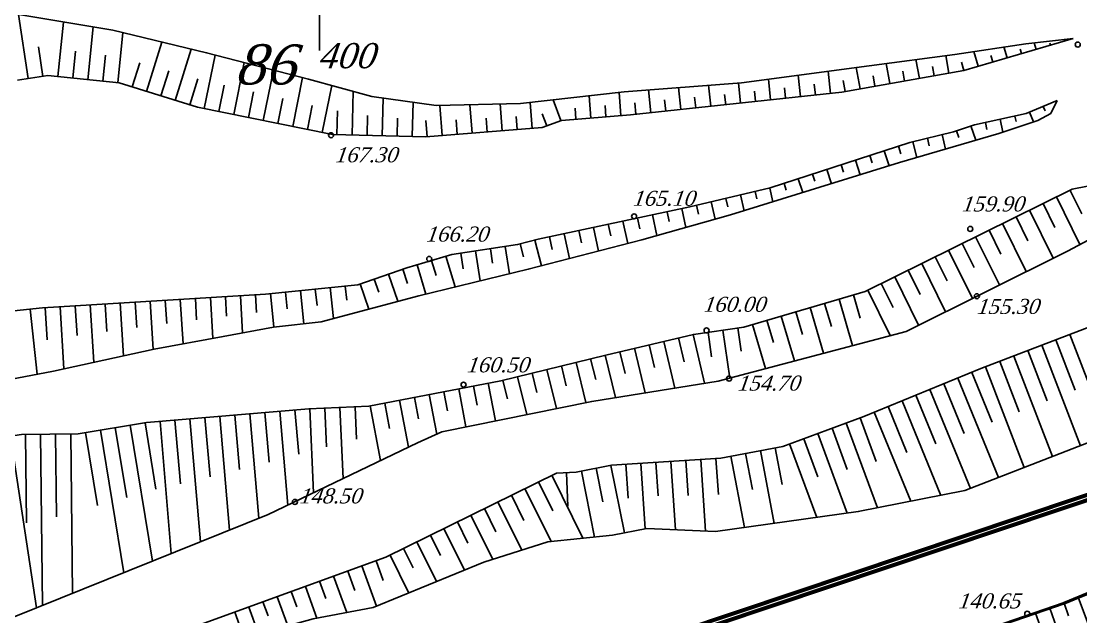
# Model space of a CAD drawing. Header units: millimetres. Extents: x 1400 to 4853, y -623 to 1865.
# Drawn here: x 2822.5 to 2885.9, y 1697.6 to 1733.3 of the extents above; entities that cross this region are included whole.
import ezdxf

# ---------------------------------------------------------------- set-up
doc = ezdxf.new("R2010")
doc.units = ezdxf.units.MM
doc.linetypes.add('AHIDDEN2', pattern=[3, 1.5, -1.5])
for name, color, linetype in [('00_Північ', 7, 'Continuous'), ('00_Північ_відмітки', 7, 'Continuous'), ('CONT-MNR', 7, 'Continuous'), ('Карьер', 7, 'Continuous'), ('кресты', 7, 'Continuous'), ('ПИКЕТЫ', 7, 'Continuous')]:
    doc.layers.add(name, color=color, linetype=linetype)
doc.styles.add('universw', font='timesi.ttf', dxfattribs={"oblique": 10})

msp = doc.modelspace()

# ---------------------------------------------------------------- linework, layer by layer
at = {"color": 6, "linetype": 'Continuous', "lineweight": 60, "flags": 128}
msp.add_lwpolyline([(3144.4144, 1622.5005, 0.24, 0.24, 0), (3032.8199, 1555.7907, 0.24, 0.24, 0), (3018.8744, 1523.7908, 0.24, 0.24, 0), (2987.3207, 1481.6199, 0.24, 0.24, 0), (2991.6614, 1385.4672, 0.24, 0.24, 0), (2843.9613, 1431.7361, 0.24, 0.24, 0), (2695.2589, 1447.0788, 0.24, 0.24, 0), (2711.2688, 1628.8933, 0.24, 0.24, 0), (2712.5497, 1675.7396, 0, 0, 0), (2806.1021, 1678.0284, 0.24, 0.24, 0), (2909.7376, 1712.7799, 0.24, 0.24, 0), (2967.6908, 1719.2535, 0.24, 0.24, 0), (3085.4663, 1716.8193, 0.24, 0.24, 0), (3121.1623, 1734.8067, 0.24, 0.24, 0), (3144.4153, 1734.688, 0.24, 0.24, 0)], format="xyseb", dxfattribs=at)
at = {"color": 1, "linetype": 'Continuous', "lineweight": 211, "const_width": 0.24, "flags": 128}
msp.add_lwpolyline([(2712.8418, 1675.4467), (2806.1546, 1677.7296), (2909.8027, 1712.4853), (2967.7044, 1718.9532), (3084.808, 1716.5431), (3133.365, 1615.9104), (3032.5835, 1555.9992), (3018.6133, 1523.9427), (2987.0162, 1481.7136), (2991.3424, 1385.8815), (2844.0222, 1432.0314), (2695.5837, 1447.3469), (2711.5685, 1628.8761)], close=True, dxfattribs=at)
at = {"color": 7, "linetype": 'Continuous', "lineweight": 50, "flags": 128}
msp.add_lwpolyline([(2712.8418, 1675.4467), (2806.1546, 1677.7296), (2830.2817, 1684.6888), (2844.5069, 1687.2339), (2855.0079, 1691.5994), (2865.2857, 1691.6785), (2884.9106, 1698.4421), (2887.5717, 1699.526), (2890.5527, 1701.2572), (2892.9345, 1702.5496), (2895.4207, 1703.6291), (2898.8168, 1704.8669), (2908.9243, 1708.789), (2922.4907, 1712.2889), (2929.6129, 1713.4932)], dxfattribs=at)
at = {"layer": '00_Північ', "linetype": 'Continuous', "flags": 128}
for points in [[(2927.125, 1733.5978), (2921.4833, 1730.9111), (2921.3318, 1729.3218), (2909.5475, 1723.6548), (2891.8036, 1717.0286), (2879.9367, 1712.473), (2872.9312, 1709.6037), (2868.0865, 1707.8175), (2864.3707, 1707.1124), (2857.8328, 1706.6894), (2855.7162, 1706.2663), (2854.5403, 1706.2193), (2844.3313, 1701.1875), (2828.1522, 1695.298), (2820.516, 1692.506), (2813.6249, 1690.5517)], [(2822.3116, 1729.7238), (2824.1236, 1729.9994), (2828.3778, 1729.5663), (2833.0609, 1728.1101), (2841.1415, 1726.4677), (2846.7294, 1726.3308), (2853.6903, 1726.8881), (2854.835, 1727.3239), (2858.9775, 1727.6507), (2871.6124, 1729.0027), (2878.9081, 1730.3144), (2885.4515, 1732.2169)], [(2884.4903, 1728.5087), (2882.6483, 1727.7267), (2879.5542, 1727.0649), (2878.3021, 1726.6438), (2875.6776, 1725.9941), (2867.3187, 1723.2764), (2862.5162, 1722.1471), (2853.457, 1720.2103), (2852.2218, 1719.8883), (2848.2746, 1719.2979), (2845.5895, 1718.4929), (2842.661, 1717.4891), (2837.142, 1716.9185), (2823.7923, 1716.1073), (2821.333, 1715.8391)], [(2894.9702, 1725.0821), (2885.3988, 1723.2003), (2873.011, 1717.09), (2865.7555, 1714.9567), (2862.7308, 1714.5155), (2857.4983, 1713.2799), (2851.2061, 1711.7354), (2843.3184, 1710.2255), (2839.7294, 1710.0678), (2830.0272, 1709.2401), (2825.9255, 1708.5701), (2822.5337, 1708.5306), (2813.3214, 1707.1424), (2802.9982, 1704.8241), (2800.5077, 1703.8908), (2797.2908, 1703.1994), (2795.0771, 1702.75), (2789.5877, 1700.8541), (2784.5884, 1700.3751), (2780.6164, 1700.6146), (2772.775, 1701.1621), (2764.3068, 1703.378), (2757.7824, 1705.756), (2750.8742, 1708.9778)], [(2751.5564, 1704.1237), (2760.8931, 1699.369), (2763.9899, 1698.9626), (2771.4973, 1695.6177), (2782.8715, 1691.6733), (2788.7152, 1691.9955), (2801.0254, 1694.2476), (2804.7874, 1694.8823), (2808.4622, 1693.8635), (2810.1149, 1693.6206), (2822.097, 1697.6159), (2837.2939, 1703.7401), (2846.2238, 1708.0334), (2847.683, 1708.6884), (2856.6569, 1710.509), (2864.2138, 1711.7228), (2875.4591, 1714.6986), (2885.1113, 1719.5035), (2895.2825, 1724.9056)], [(2813.5691, 1690.5419), (2816.3194, 1690.5047), (2819.1627, 1691.0805), (2825.4697, 1693.0086), (2829.7339, 1694.4554), (2836.812, 1696.6284), (2839.9808, 1697.4921), (2843.5687, 1698.1725), (2850.2055, 1700.884), (2854.0262, 1702.1073), (2857.8905, 1702.5013), (2859.9573, 1702.9071), (2864.054, 1702.7226), (2872.5956, 1703.9147), (2878.9801, 1705.1735), (2895.8283, 1711.7157), (2903.6124, 1714.6568), (2910.1495, 1717.1209), (2916.7201, 1719.7819), (2922.1177, 1721.2309), (2928.5768, 1724.0789)]]:
    msp.add_lwpolyline(points, dxfattribs=at)
at = {"layer": '00_Північ_відмітки', "color": 7, "linetype": 'Continuous'}
for centre in [(2885.7234, 1731.8535), (2841.0597, 1726.4357), (2859.1897, 1721.5805), (2879.295, 1720.8258), (2846.93, 1719.0364), (2879.6904, 1716.8026), (2863.5188, 1714.7594), (2848.9847, 1711.5106), (2864.8688, 1711.8751), (2838.898, 1704.493)]:
    msp.add_circle(centre, 0.15, dxfattribs=at)
at = {"layer": 'CONT-MNR', "linetype": 'Continuous'}
for p, q in [((2822.937, 1729.8189), (2822.3543, 1733.6509)), ((2824.7203, 1729.9386), (2825.0528, 1733.2051)), ((2826.5111, 1729.7563), (2826.8322, 1732.9111)), ((2828.3018, 1729.5741), (2828.6069, 1732.5715)), ((2830.0237, 1729.0546), (2830.9419, 1732.0078)), ((2881.5015, 1731.0684), (2881.3139, 1731.7137)), ((2883.23, 1731.5709), (2883.1159, 1731.9633)), ((2884.9584, 1732.0735), (2884.9331, 1732.1606)), ((2831.7425, 1728.5201), (2832.6953, 1731.5844)), ((2833.4718, 1728.0266), (2834.1233, 1731.2318)), ((2878.0231, 1730.1553), (2877.835, 1731.2019)), ((2879.7731, 1730.5659), (2879.5175, 1731.4449)), ((2835.2358, 1727.6681), (2835.869, 1730.7836)), ((2872.7083, 1729.1998), (2872.4765, 1730.4892)), ((2874.4799, 1729.5183), (2874.2627, 1730.7268)), ((2876.2515, 1729.8368), (2876.0488, 1730.9644)), ((2836.9997, 1727.3095), (2837.6147, 1730.3354)), ((2838.7636, 1726.951), (2839.3604, 1729.8872)), ((2867.3502, 1728.5467), (2867.2172, 1729.7897)), ((2869.14, 1728.7382), (2869.0021, 1730.0271)), ((2870.9298, 1728.9297), (2870.787, 1730.2645)), ((2840.5276, 1726.5925), (2841.1011, 1729.4141)), ((2860.1911, 1727.7806), (2860.0452, 1729.1439)), ((2861.9809, 1727.9721), (2861.8406, 1729.2834)), ((2863.7707, 1728.1636), (2863.6359, 1729.4228)), ((2865.5604, 1728.3551), (2865.4313, 1729.5623)), ((2842.3146, 1726.4389), (2842.3789, 1729.0617)), ((2844.1141, 1726.3949), (2844.1695, 1728.6576)), ((2854.8125, 1727.3153), (2854.3417, 1728.5518)), ((2856.6054, 1727.4636), (2856.5004, 1728.795)), ((2858.3998, 1727.6052), (2858.29, 1728.9966)), ((2845.9136, 1726.3508), (2845.9638, 1728.4028)), ((2847.7102, 1726.4093), (2847.5658, 1728.2128)), ((2849.5044, 1726.553), (2849.368, 1728.2577)), ((2851.2987, 1726.6966), (2851.1701, 1728.3025)), ((2853.093, 1726.8403), (2852.9683, 1728.3971)), ((2881.0848, 1727.3923), (2881.2493, 1726.623)), ((2882.8334, 1727.8053), (2883.0751, 1727.236)), ((2879.3316, 1726.9901), (2879.6199, 1726.1329)), ((2875.862, 1726.0398), (2876.0958, 1725.0952)), ((2877.6092, 1726.4723), (2877.8241, 1725.6042)), ((2874.1464, 1725.4963), (2874.4386, 1724.5977)), ((2872.4346, 1724.9397), (2872.7189, 1724.0654)), ((2870.7228, 1724.3832), (2870.9993, 1723.533)), ((2869.011, 1723.8266), (2869.2796, 1723.0006)), ((2865.5466, 1722.8597), (2865.769, 1721.9137)), ((2867.2988, 1723.2717), (2867.4926, 1722.4474)), ((2863.7944, 1722.4477), (2864.0394, 1721.4057)), ((2884.4613, 1722.7379), (2885.8604, 1719.9013)), ((2860.2798, 1721.669), (2860.545, 1720.4284)), ((2862.04, 1722.0453), (2862.2818, 1720.9142)), ((2882.847, 1721.9417), (2884.2589, 1719.0791)), ((2856.7593, 1720.9163), (2857.061, 1719.505)), ((2858.5195, 1721.2926), (2858.8048, 1719.9584)), ((2881.2327, 1721.1454), (2882.6475, 1718.277)), ((2854.9991, 1720.54), (2855.3173, 1719.0516)), ((2879.6184, 1720.3491), (2881.0361, 1717.4748)), ((2851.4834, 1719.7779), (2851.7285, 1718.1395)), ((2853.2412, 1720.154), (2853.6421, 1718.6161)), ((2847.9341, 1719.1958), (2848.4856, 1717.3565)), ((2849.7032, 1719.5116), (2849.9719, 1717.7154)), ((2878.0041, 1719.5529), (2879.4248, 1716.6727)), ((2846.2099, 1718.6789), (2846.7332, 1716.9334)), ((2876.3898, 1718.7566), (2877.8134, 1715.8705)), ((2844.4995, 1718.1193), (2845.0557, 1716.4965)), ((2874.7755, 1717.9604), (2876.202, 1715.0684)), ((2839.2228, 1717.1336), (2839.4271, 1715.1574)), ((2841.0133, 1717.3187), (2841.2045, 1715.4688)), ((2842.7967, 1717.5356), (2843.3124, 1716.0313)), ((2873.1612, 1717.1641), (2874.5022, 1714.4454)), ((2830.2466, 1716.4995), (2830.4214, 1713.6233)), ((2832.0433, 1716.6087), (2832.2045, 1713.9557)), ((2833.84, 1716.7179), (2833.9877, 1714.2864)), ((2835.6367, 1716.827), (2835.771, 1714.6171)), ((2837.4323, 1716.9485), (2837.6377, 1714.962)), ((2871.4448, 1716.6295), (2872.2613, 1713.8523)), ((2823.0628, 1716.0277), (2823.4864, 1712.1427)), ((2824.8566, 1716.1719), (2825.0819, 1712.4641)), ((2826.6532, 1716.2811), (2826.8617, 1712.8505)), ((2828.4499, 1716.3903), (2828.6416, 1713.2369)), ((2869.7178, 1716.1218), (2870.5206, 1713.3917)), ((2867.9909, 1715.614), (2868.7798, 1712.931)), ((2864.4989, 1714.7734), (2864.9168, 1711.9088)), ((2866.264, 1715.1063), (2867.0391, 1712.4704)), ((2860.9661, 1714.0988), (2861.6254, 1711.307)), ((2862.7179, 1714.5124), (2863.4073, 1711.5932)), ((2885.2573, 1714.5155), (2887.564, 1708.5066)), ((2859.2143, 1713.6851), (2859.8434, 1711.0208)), ((2883.5769, 1713.8704), (2885.8861, 1707.8551)), ((2855.7145, 1712.842), (2856.3046, 1710.4376)), ((2857.4626, 1713.2711), (2858.0843, 1710.7383)), ((2881.8964, 1713.2254), (2884.2081, 1707.2035)), ((2853.9663, 1712.4129), (2854.5391, 1710.0794)), ((2880.216, 1712.5803), (2882.5301, 1706.552)), ((2850.4618, 1711.5929), (2850.8931, 1709.3397)), ((2852.2182, 1711.9838), (2852.7736, 1709.7212)), ((2878.5478, 1711.9042), (2880.9856, 1705.9522)), ((2846.926, 1710.9161), (2847.3786, 1708.5518)), ((2848.6939, 1711.2545), (2849.129, 1708.9818)), ((2876.8821, 1711.222), (2879.3074, 1705.3006)), ((2841.5932, 1710.1497), (2841.78, 1705.8969)), ((2843.3902, 1710.2392), (2844.0157, 1706.9718)), ((2845.1581, 1710.5776), (2845.6939, 1707.7786)), ((2875.2164, 1710.5397), (2877.5313, 1704.8879)), ((2834.4143, 1709.6144), (2834.9945, 1702.8134)), ((2836.2078, 1709.7674), (2836.741, 1703.5173)), ((2838.0012, 1709.9204), (2838.4798, 1704.3103)), ((2839.7949, 1710.0707), (2840.0155, 1705.0486)), ((2873.5507, 1709.8575), (2875.7315, 1704.533)), ((2829.0432, 1709.0794), (2830.3712, 1700.9503)), ((2830.8273, 1709.3084), (2831.5015, 1701.4058)), ((2832.6208, 1709.4614), (2833.248, 1702.1096)), ((2871.8705, 1709.2127), (2873.7406, 1704.1405)), ((2821.892, 1708.434), (2823.4407, 1698.1574)), ((2823.6847, 1708.544), (2823.8037, 1698.3037)), ((2825.4846, 1708.5649), (2825.5955, 1699.0257)), ((2827.2668, 1708.7892), (2828.66, 1700.2607)), ((2870.1816, 1708.59), (2871.9392, 1703.8231)), ((2868.4928, 1707.9673), (2870.1146, 1703.5685)), ((2863.1883, 1707.0359), (2863.4657, 1702.7491)), ((2864.975, 1707.2271), (2865.7839, 1702.9641)), ((2866.7435, 1707.5627), (2867.5688, 1703.2132)), ((2856.035, 1706.33), (2856.8221, 1702.3924)), ((2857.8001, 1706.6828), (2858.6078, 1702.6421)), ((2859.5958, 1706.8035), (2859.8493, 1702.8859)), ((2861.392, 1706.9197), (2861.6566, 1702.8306)), ((2854.273, 1706.0875), (2856.1291, 1702.3217)), ((2852.6584, 1705.2918), (2854.2184, 1702.1269)), ((2851.0439, 1704.496), (2852.4673, 1701.6082)), ((2849.4294, 1703.7002), (2850.734, 1701.0532)), ((2847.8148, 1702.9044), (2849.0445, 1700.4096)), ((2846.2003, 1702.1086), (2847.3741, 1699.7272)), ((2844.5858, 1701.3129), (2845.7037, 1699.0448)), ((2842.9065, 1700.6688), (2843.7832, 1698.2602)), ((2841.215, 1700.0531), (2842.0074, 1697.8764)), ((2839.5236, 1699.4374), (2840.2155, 1697.5366)), ((2837.8322, 1698.8217), (2838.4664, 1697.0793)), ((2836.1408, 1698.206), (2836.7248, 1696.6016))]:
    msp.add_line(p, q, dxfattribs=at)
at = {"layer": 'CONT-MNR', "color": 250, "linetype": 'Continuous'}
for p, q in [((2823.8268, 1729.9542), (2823.5574, 1731.7254)), ((2884.0942, 1731.8222), (2884.0593, 1731.9421)), ((2825.6157, 1729.8475), (2825.7791, 1731.4528)), ((2827.4064, 1729.6652), (2827.5641, 1731.2146)), ((2880.6373, 1730.8171), (2880.5265, 1731.1982)), ((2882.3657, 1731.3197), (2882.2889, 1731.5839)), ((2829.1643, 1729.3218), (2829.6148, 1730.7706)), ((2877.1373, 1729.996), (2877.0396, 1730.5396)), ((2878.9089, 1730.3146), (2878.7641, 1730.8125)), ((2830.8831, 1728.7873), (2831.3509, 1730.2917)), ((2832.6019, 1728.2529), (2833.087, 1729.8128)), ((2873.5941, 1729.359), (2873.4819, 1729.9835)), ((2875.3657, 1729.6775), (2875.2607, 1730.2615)), ((2834.3538, 1727.8474), (2834.675, 1729.4275)), ((2868.2451, 1728.6424), (2868.1774, 1729.2754)), ((2870.0349, 1728.8339), (2869.9647, 1729.4899)), ((2871.8225, 1729.0405), (2871.703, 1729.7055)), ((2836.1177, 1727.4888), (2836.4298, 1729.0242)), ((2837.8817, 1727.1303), (2838.1846, 1728.6208)), ((2861.086, 1727.8764), (2861.0144, 1728.545)), ((2862.8758, 1728.0679), (2862.807, 1728.7105)), ((2864.6656, 1728.2594), (2864.5996, 1728.876)), ((2866.4553, 1728.4509), (2866.3901, 1729.061)), ((2839.6456, 1726.7717), (2839.9385, 1728.2128)), ((2841.4149, 1726.461), (2841.4498, 1727.8846)), ((2855.7082, 1727.3928), (2855.6568, 1728.0435)), ((2857.5026, 1727.5344), (2857.4489, 1728.2151)), ((2859.2962, 1727.6848), (2859.2219, 1728.3795)), ((2883.6618, 1728.157), (2883.7757, 1727.8889)), ((2843.2144, 1726.4169), (2843.2437, 1727.616)), ((2845.0138, 1726.3728), (2845.0403, 1727.4515)), ((2846.8131, 1726.3375), (2846.7343, 1727.3211)), ((2848.6073, 1726.4812), (2848.5371, 1727.3582)), ((2850.4016, 1726.6248), (2850.3353, 1727.4525)), ((2852.1958, 1726.7685), (2852.1335, 1727.5467)), ((2853.9714, 1726.9951), (2853.6948, 1727.7214)), ((2881.9649, 1727.5805), (2882.0364, 1727.2459)), ((2878.4786, 1726.7032), (2878.6173, 1726.2909)), ((2880.2047, 1727.204), (2880.2951, 1726.7812)), ((2876.7356, 1726.256), (2876.8478, 1725.8029)), ((2875.0023, 1725.7746), (2875.1509, 1725.3177)), ((2873.2905, 1725.218), (2873.4346, 1724.7748)), ((2869.8669, 1724.1049), (2870.0032, 1723.6858)), ((2871.5787, 1724.6615), (2871.7189, 1724.2303)), ((2868.1551, 1723.5483), (2868.2875, 1723.1414)), ((2866.4227, 1723.0657), (2866.5267, 1722.6231)), ((2885.2684, 1723.136), (2885.962, 1721.7299)), ((2862.9183, 1722.2416), (2863.0451, 1721.7024)), ((2864.6705, 1722.6537), (2864.7887, 1722.151)), ((2883.6541, 1722.3398), (2884.3594, 1720.91)), ((2861.1599, 1721.8571), (2861.2866, 1721.2642)), ((2882.0398, 1721.5435), (2882.7465, 1720.1108)), ((2857.6394, 1721.1045), (2857.7862, 1720.4181)), ((2859.3996, 1721.4808), (2859.5381, 1720.8332)), ((2854.119, 1720.3518), (2854.2822, 1719.5884)), ((2855.8792, 1720.7282), (2856.0342, 1720.0032)), ((2880.4255, 1720.7473), (2881.1337, 1719.3116)), ((2850.5933, 1719.6447), (2850.7218, 1718.7861)), ((2852.3703, 1719.927), (2852.5705, 1719.159)), ((2878.8112, 1719.951), (2879.5208, 1718.5124)), ((2848.8131, 1719.3785), (2848.9534, 1718.4409)), ((2877.1969, 1719.1548), (2877.908, 1717.7132)), ((2845.3508, 1718.4111), (2845.6391, 1717.5701)), ((2847.072, 1718.9374), (2847.3407, 1718.0412)), ((2843.6481, 1717.8274), (2843.9161, 1717.0457)), ((2875.5826, 1718.3585), (2876.2951, 1716.914)), ((2840.118, 1717.2262), (2840.2199, 1716.2407)), ((2841.9085, 1717.4113), (2841.9968, 1716.5575)), ((2873.9683, 1717.5622), (2874.6791, 1716.1212)), ((2831.145, 1716.5541), (2831.2289, 1715.1722)), ((2832.9416, 1716.6633), (2833.0189, 1715.3921)), ((2834.7383, 1716.7724), (2834.8088, 1715.6121)), ((2836.535, 1716.8816), (2836.5988, 1715.832)), ((2838.3276, 1717.0411), (2838.43, 1716.0504)), ((2872.3082, 1716.8834), (2872.7199, 1715.483)), ((2823.9582, 1716.1174), (2824.0749, 1714.1974)), ((2825.7549, 1716.2265), (2825.8633, 1714.4419)), ((2827.5516, 1716.3357), (2827.6516, 1714.6897)), ((2829.3483, 1716.4449), (2829.4399, 1714.9375)), ((2868.8544, 1715.8679), (2869.2523, 1714.5146)), ((2870.5813, 1716.3756), (2870.9861, 1714.9988)), ((2867.1275, 1715.3601), (2867.5185, 1714.0304)), ((2863.6083, 1714.6435), (2863.8234, 1713.169)), ((2865.3894, 1714.9033), (2865.591, 1713.5219)), ((2861.842, 1714.3056), (2862.1792, 1712.8779)), ((2884.4171, 1714.193), (2885.5711, 1711.1869)), ((2858.3384, 1713.4782), (2858.6454, 1712.178)), ((2860.0902, 1713.8919), (2860.4123, 1712.5279)), ((2882.7366, 1713.5479), (2883.8919, 1710.5386)), ((2856.5885, 1713.0566), (2856.8906, 1711.8258)), ((2881.0562, 1712.9028), (2882.2127, 1709.8903)), ((2853.0923, 1712.1984), (2853.3743, 1711.0493)), ((2854.8404, 1712.6275), (2855.1311, 1711.443)), ((2879.3807, 1712.2453), (2880.6027, 1709.2617)), ((2849.5778, 1711.4237), (2849.7944, 1710.2922)), ((2851.3442, 1711.7693), (2851.6175, 1710.6557)), ((2877.715, 1711.5631), (2878.9308, 1708.5947)), ((2847.8099, 1711.0853), (2848.0284, 1709.944)), ((2876.0493, 1710.8808), (2877.2403, 1707.9731)), ((2842.4923, 1710.1892), (2842.5773, 1708.2551)), ((2844.2741, 1710.4084), (2844.5645, 1708.8918)), ((2846.042, 1710.7469), (2846.2884, 1709.4599)), ((2874.3836, 1710.1986), (2875.5075, 1707.4545)), ((2833.5175, 1709.5379), (2833.8194, 1705.9997)), ((2835.311, 1709.6909), (2835.5894, 1706.4281)), ((2837.1045, 1709.8439), (2837.3583, 1706.8685)), ((2838.898, 1709.9969), (2839.1228, 1707.3622)), ((2840.694, 1710.1102), (2840.7959, 1707.7915)), ((2872.7149, 1709.524), (2873.6749, 1706.9204)), ((2828.155, 1708.9343), (2828.8353, 1704.7699)), ((2829.9315, 1709.2245), (2830.5791, 1705.2598)), ((2831.724, 1709.3849), (2832.0494, 1705.5713)), ((2871.0261, 1708.9013), (2871.9362, 1706.4327)), ((2822.7848, 1708.5336), (2822.8463, 1703.2381)), ((2824.5847, 1708.5545), (2824.6421, 1703.6096)), ((2826.3786, 1708.6441), (2827.0915, 1704.28)), ((2869.3372, 1708.2786), (2870.182, 1705.9872)), ((2867.6277, 1707.7304), (2868.0444, 1705.5341)), ((2862.2901, 1706.9778), (2862.4256, 1704.8838)), ((2864.0864, 1707.094), (2864.2264, 1704.9301)), ((2865.8592, 1707.3949), (2866.2678, 1705.2418)), ((2856.9176, 1706.5064), (2857.3196, 1704.4953)), ((2858.6977, 1706.7453), (2858.8282, 1704.7282)), ((2860.4939, 1706.8616), (2860.623, 1704.8664)), ((2853.4657, 1705.6897), (2854.3197, 1703.957)), ((2855.1418, 1706.2434), (2855.2219, 1704.2404)), ((2851.8512, 1704.8939), (2852.5925, 1703.3898)), ((2850.2366, 1704.0981), (2850.9186, 1702.7144)), ((2848.6221, 1703.3023), (2849.2509, 1702.0266)), ((2847.0076, 1702.5065), (2847.6084, 1701.2875)), ((2845.393, 1701.7108), (2845.9659, 1700.5484)), ((2843.7522, 1700.9766), (2844.1846, 1699.7887)), ((2842.0607, 1700.3609), (2842.482, 1699.2036)), ((2840.3693, 1699.7452), (2840.7404, 1698.7259)), ((2838.6779, 1699.1295), (2839.0078, 1698.2231)), ((2836.9865, 1698.5138), (2837.2908, 1697.6778)), ((2835.2951, 1697.8981), (2835.5792, 1697.1176))]:
    msp.add_line(p, q, dxfattribs=at)
at = {"layer": 'CONT-MNR', "linetype": 'Continuous', "flags": 128}
for points in [[(2820.6842, 1733.9268), (2824.8953, 1733.2311), (2827.9994, 1732.7182), (2833.6117, 1731.3632), (2839.7198, 1729.795), (2843.4995, 1728.7527), (2847.3413, 1728.2073), (2852.4007, 1728.3331), (2858.6026, 1729.0318), (2865.6145, 1729.5766), (2873.2585, 1730.5932), (2878.366, 1731.2725), (2882.6288, 1731.9104), (2885.4515, 1732.2169)], [(2884.4903, 1728.5087), (2884.1121, 1727.7397), (2883.3296, 1727.3214), (2881.0001, 1726.5393), (2875.0671, 1724.7923), (2864.9567, 1721.6623), (2859.6488, 1720.1778), (2852.8573, 1718.412), (2846.3123, 1716.8318), (2840.4606, 1715.2703), (2837.621, 1714.9602), (2834.6107, 1714.4019), (2830.4736, 1713.6347), (2824.448, 1712.3264), (2818.0585, 1711.1053)]]:
    msp.add_lwpolyline(points, dxfattribs=at)
at = {"layer": 'Карьер', "color": 7, "linetype": 'Continuous'}
for p, q in [((2885.7636, 1698.74), (2885.754, 1698.7652)), ((2885.7636, 1698.74), (2886.5335, 1696.7221)), ((2884.0604, 1698.136), (2884.0515, 1698.1615)), ((2884.0604, 1698.136), (2884.8142, 1695.969)), ((2884.9136, 1698.4336), (2884.9106, 1698.4421)), ((2884.9136, 1698.4336), (2885.1755, 1697.6848)), ((2883.2067, 1697.8398), (2883.2038, 1697.8483)), ((2883.2067, 1697.8398), (2883.4767, 1697.0593))]:
    msp.add_line(p, q, dxfattribs=at)
at = {"layer": 'Карьер', "color": 7, "linetype": 'Continuous', "flags": 128}
msp.add_lwpolyline([(2821.5884, 1682.134, 0.0666342), (2824.1957, 1682.5178, 0.0297091), (2828.464, 1684.0211, -0.0456886), (2831.2726, 1684.9106, -0.0069131), (2834.7762, 1685.6266, -0.0045301), (2840.1461, 1686.5965, -0.0179554), (2843.6937, 1687.0737, 0.0613849), (2844.7189, 1687.3034, 0.0168397), (2846.1334, 1687.863, -0.0041853), (2851.7644, 1690.2572, -0.0006547), (2855.0079, 1691.5994, -0.0115261), (2855.194, 1691.6712, -0.1086168), (2856.1718, 1691.7976, 0.0236932), (2860.6378, 1691.6168, 0.0034183), (2865.6459, 1691.6857, 0.0624294), (2865.9183, 1691.7256, 0.0287106), (2866.9864, 1692.0883, -0.0114918), (2869.6202, 1693.0851, -0.0001126), (2874.6702, 1694.8636, -0.000144), (2878.6203, 1696.2524, -0.001926), (2881.7583, 1697.3412, 0.0017525), (2885.2073, 1698.5365, 0.0593107), (2889.8025, 1700.788, -0.0510869)], format="xyb", dxfattribs=at)
at = {"layer": 'Карьер', "color": 7, "linetype": 'Continuous'}
msp.add_circle((2882.7045, 1697.804), 0.15, dxfattribs=at)
at = {"layer": 'кресты', "color": 3, "linetype": 'Continuous'}
msp.add_line((2840.3623, 1731.5067), (2840.3623, 1735.1067), dxfattribs=at)

# ---------------------------------------------------------------- texts
at = {"layer": '00_Північ_відмітки', "color": 7, "linetype": 'Continuous', "style": 'universw', "oblique": 10}
for s, p in [('167.30', (2841.309, 1724.8135)), ('165.10', (2859.1071, 1722.2121)), ('159.90', (2878.7909, 1721.874)), ('166.20', (2846.742, 1720.0684)), ('160.00', (2863.3247, 1715.8689)), ('155.30', (2879.6878, 1715.7423)), ('160.50', (2849.1798, 1712.2483)), ('154.70', (2865.3781, 1711.1541)), ('148.50', (2839.1666, 1704.4064))]:
    msp.add_text(s, height=0.9, dxfattribs=at).set_placement(p)
at = {"layer": 'Карьер', "color": 7, "linetype": 'Continuous', "style": 'universw', "oblique": 10}
msp.add_text('140.65', height=0.9, dxfattribs=at).set_placement((2878.5771, 1698.1245))
at = {"layer": 'ПИКЕТЫ', "color": 7, "linetype": 'AHIDDEN2', "style": 'universw', "oblique": 10}
for s, height, p in [('86', 2.4, (2835.3843, 1729.4685)), ('400', 1.5, (2840.3165, 1730.4427))]:
    msp.add_text(s, height=height, dxfattribs=at).set_placement(p)

doc.saveas('drawing.dxf')
